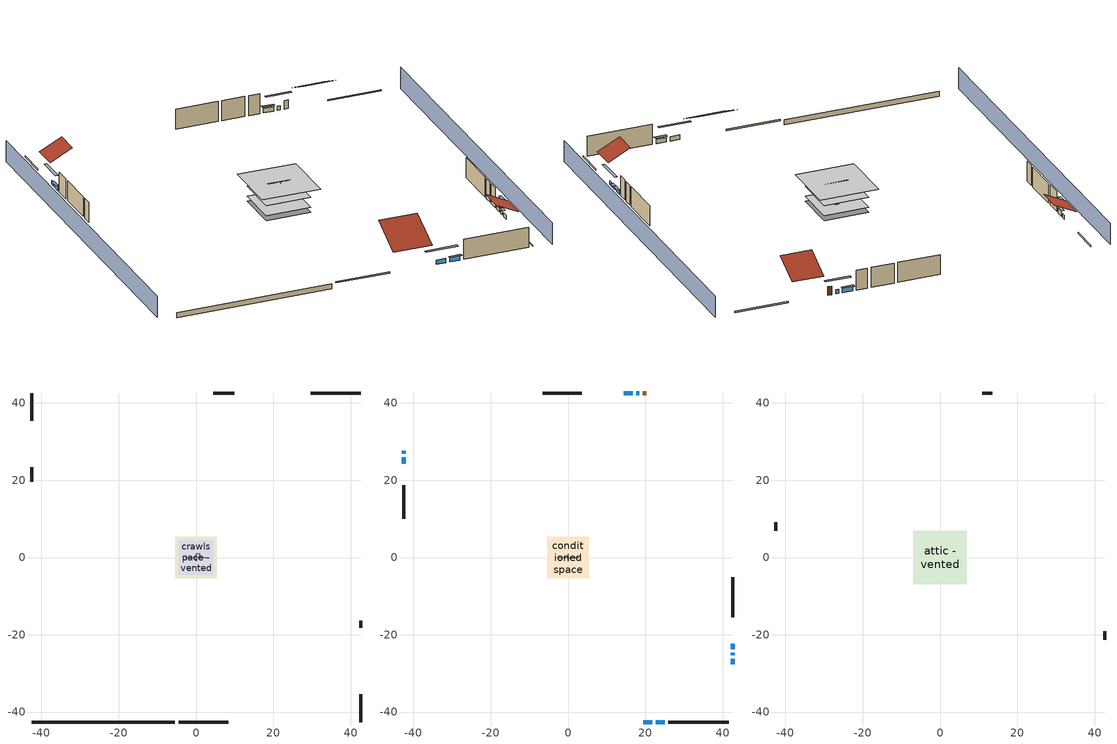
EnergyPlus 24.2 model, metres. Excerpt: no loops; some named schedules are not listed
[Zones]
crawlspace - vented
 floor foundation (Slab2 construction): -5.33,-5.33 -5.33,5.33 5.33,5.33 5.33,-5.33 z-0.91
 wall outside (RimJoist1 construction): -4.52,-42.57 8.32,-42.57 z0.3:0.61
 wall outside (RimJoist2 construction): -42.57,42.57 -42.57,35.44 z0.3:0.61
 wall outside (RimJoist3 construction): 42.57,42.57 29.74,42.57 z0.3:0.61
 wall outside (RimJoist4 construction): 42.57,-42.57 42.57,-35.44 z0.3:0.61
 wall foundation (FoundationWall1 construction): -42.57,-42.57 -5.44,-42.57 z-0.91:0.3
furnace airloop ret air zone
 floor adiabatic (AdiabaticConst): 0,0 0,1 1,1 1,0 z0
 wall adiabatic (AdiabaticConst): 0,1 0,0 1,0 1,1 0,1 z0:1
 ceiling adiabatic (AdiabaticConst): 1,0 1,1 0,1 0,0 z1
garage
 floor foundation (Slab1 construction): -4.48,-4.48 -4.48,4.48 4.48,4.48 4.48,-4.48 z0
 wall outside (Wall1 construction): -42.57,23.31 -42.57,19.65 z0.3:5.18
 wall outside (Wall12 construction): 42.57,-18.22 42.57,-16.39 z0.3:5.18
 wall outside (Wall2 construction): 9.94,42.57 4.46,42.57 z0.3:5.18
 wall to conditioned space (Wall5 construction Reversed): -2.74,0 2.74,0 z0.3:5.18
 wall to conditioned space (Wall6 construction Reversed): 0,-0.91 0,0.91 z0.3:5.18
conditioned space
 floor to crawlspace - vented (Floor1 construction): -5.33,-5.33 -5.33,5.33 5.33,5.33 5.33,-5.33 z0.3
 floor to garage (Floor2 construction): -4.48,-4.48 -4.48,4.48 4.48,4.48 4.48,-4.48 z0.3
 floor adiabatic (AdiabaticFloorConstruction): -5.33,-5.33 -5.33,5.33 5.33,5.33 5.33,-5.33 z2.74
 wall outside (AdiabaticWallConstruction 1): 20.28,42.57 19.37,42.57 z0.3:2.34
 wall outside (AdiabaticWallConstruction): 19.45,-42.57 21.8,-42.57 / 22.72,-42.57 25.07,-42.57 / -42.57,27.63 -42.57,26.83 z0.3:1.34; -42.57,25.91 -42.57,24.23 z0.3:1.43; 18.44,42.57 17.71,42.57 z0.3:1.28; 16.79,42.57 14.39,42.57 z0.3:1.37; 42.57,-27.63 42.57,-26.19 / 42.57,-23.7 42.57,-22.26 z0.3:1.25; 42.57,-25.26 42.57,-24.63 z0.3:1.16
 wall outside (Wall3 construction): 26,-42.57 41.64,-42.57 z0.3:5.18
 wall outside (Wall4 construction): -42.57,18.72 -42.57,10.03 z0.3:5.18
 wall outside (Wall7 construction): 3.53,42.57 -6.57,42.57 z0.3:5.18
 wall outside (Wall8 construction): 42.57,-15.46 42.57,-5.05 z0.3:5.18
 window (WindowConstruction): 19.45,-42.57 21.79,-42.57 z0.3:1.34
 window (WindowConstruction 1): 22.72,-42.57 25.07,-42.57 z0.3:1.34
 window (WindowConstruction 2): -42.57,27.63 -42.57,26.84 z0.3:1.34
 window (WindowConstruction 3): -42.57,25.91 -42.57,24.23 z0.3:1.43
 window (WindowConstruction 4): 18.44,42.57 17.71,42.57 z0.3:1.28
 window (WindowConstruction 5): 16.78,42.57 14.39,42.57 z0.3:1.37
 window (WindowConstruction 6): 42.57,-27.63 42.57,-26.19 z0.3:1.25
 window (WindowConstruction 7): 42.57,-25.26 42.57,-24.63 z0.3:1.16
 window (WindowConstruction 8): 42.57,-23.7 42.57,-22.26 z0.3:1.25
 door (Door): 20.28,42.57 19.37,42.57 z0.3:2.34
 ceiling adiabatic (AdiabaticFloorConstruction): 5.33,-5.33 5.33,5.33 -5.33,5.33 -5.33,-5.33 z2.74
attic - vented
 floor to conditioned space (Floor3 construction Reversed): -6.96,-6.96 -6.96,6.96 6.96,6.96 6.96,-6.96 z5.18
 wall outside (Wall10 construction): 42.57,-21.34 42.57,-19.15 z0.3:5.18
 wall outside (Wall11 construction): 13.46,42.57 10.87,42.57 z0.3:5.18
 wall outside (Wall9 construction): -42.57,9.1 -42.57,6.91 z0.3:5.18
 roof outside (Roof1 construction): 18.52,-42.57,5.18 18.52,-34.28,9.33 9.25,-34.28,9.33 9.25,-42.57,5.18
 roof outside (Roof2 construction): -42.57,28.55,5.18 -37.24,28.55,7.84 -37.24,34.51,7.84 -42.57,34.51,5.18
 roof outside (Roof3 construction): 42.57,-28.55,5.18 37.24,-28.55,7.84 37.24,-34.51,7.84 42.57,-34.51,5.18
 roof outside (Roof4 construction): 21.21,42.57,5.18 21.21,35.77,8.58 28.81,35.77,8.58 28.81,42.57,5.18
shading: -47.14,42.57 -47.14,-42.57 / 47.14,-42.57 47.14,42.57 z0:5.18; 24.54,-42.57 16.7,-42.57 16.7,-43.18 24.54,-43.18 z4.08; 25.38,-42.57 22.42,-42.57 22.42,-43.18 25.38,-43.18 z1.65; -42.57,24.09 -42.57,30.37 -43.18,30.37 -43.18,24.09 z4.08; -42.57,23.93 -42.57,26.21 -43.18,26.21 -43.18,23.93 z1.74; 14.97,42.57 21.18,42.57 21.18,43.18 14.97,43.18 z4.02; 14.09,42.57 17.09,42.57 17.09,43.18 14.09,43.18 z1.68; 42.57,-23.45 42.57,-30.37 43.18,-30.37 43.18,-23.45 z3.99; 42.57,-24.32 42.57,-25.57 43.18,-25.57 43.18,-24.32 z1.46; 42.57,-21.96 42.57,-24 43.18,-24 43.18,-21.96 z1.55
[Building]
Building 1: Terrain=Suburbs
[Site:Location]
Portland Intl Arpt_OR: Latitude {deg}=45.59; Longitude {deg}=-122.6; Time Zone {hr}=-8; Elevation {m}=33; Keep Site Location Information=Yes
[Site:GroundTemperature:Shallow]
10.2558, 8.96328, 8.85977, 9.47314, 11.9355, 14.3863, 16.5111, 17.8571, 17.9714, 16.8767, 14.8061, 12.4304
[Site:WaterMainsTemperature]
Calculation Method=Schedule; Temperature Schedule=mains temperature schedule
[Material] Roughness=Rough; Thermal Absorptance=0.9
Name | Thickness {m} | Conductivity {W/m-K} | Density {kg/m3} | Specific Heat {J/kg-K} | Solar Absorptance | Visible Absorptance
ceiling loosefill ins | 0.254 | 0.0480833 | 16.02 | 1046.75 | 0.7 | 0.7
ceiling stud and cavity | 0.1397 | 0.104117 | 65.682 | 1177.47 | 0.7 | 0.7
concrete 4.0 in. | 0.1016 | 1.803125 | 2242.8 | 837.4 | 0.7 | 0.7
concrete 8.0 in. | 0.2032 | 1.803125 | 2242.8 | 837.4 | 0.7 | 0.7
door material | 0.04445 | 0.0612267 | 512.64 | 1214.23 | 0.7 | 0.7
floor covering | 0.0127 | 0.0433444 | 54.468 | 1339.84 | 0.6 | 0.6
floor rigid ins; wall rigid ins; wall rigid ins 1; wall rigid ins 2 | 0.051816 | 0.029427 | 32.04 | 1214.23 | 0.7 | 0.7
floor rigid ins 1; wall rigid ins 3 | 0.512978 | 0.029427 | 32.04 | 1214.23 | 0.7 | 0.7
floor stud and cavity | 0.1397 | 0.0972396 | 92.3553 | 1139.71 | 0.7 | 0.7
floor stud and cavity 1 | 0.1397 | 1.75129 | 37.0049 | 1207.88 | 0.7 | 0.7
furniture material conditioned space 1; furniture material garage 1 | 0.1524 | 0.115458 | 640.8 | 1214.23 | 0.6 | 0.6
gypsum board | 0.0127 | 0.160291 | 801 | 837.4 | 0.6 | 0.6
osb sheathing 0.5 in. | 0.0127 | 0.115458 | 512.64 | 1214.23 | 0.6 | 0.6
osb sheathing 0.5 in. 1 | 0.0127 | 0.115458 | 512.64 | 1214.23 | 0.7 | 0.7
osb sheathing 0.75 in. | 0.01905 | 0.115458 | 512.64 | 1214.23 | 0.7 | 0.7
rim joist stud and cavity | 0.0508 | 0.178688 | 50.32683 | 1063.81 | 0.6 | 0.6
roof rigid ins | 0.00329814 | 0.029427 | 32.04 | 1214.23 | 0.7 | 0.7
slate or tile shingles | 0.01905 | 0.840978 | 1899.972 | 799.717 | 0.75 | 0.75
soil 0.5 in. | 0.0127 | 1.3848 | 1842.3 | 418.7 | 0.7 | 0.7
wall stud and cavity | 0.1397 | 0.727959 | 139.0536 | 1170.24 | 0.6 | 0.6
wall stud and cavity 1 | 0.1397 | 0.230639 | 139.0536 | 1170.24 | 0.7 | 0.7
wall stud and cavity 2 | 0.1397 | 0.181744 | 139.0536 | 1170.24 | 0.7 | 0.7
wall stud and cavity 3 | 0.0889 | 0.380278 | 52.3479 | 1209.89 | 0.7 | 0.7
wall stud and cavity 4 | 0.0889 | 0.391764 | 83.0341 | 1211.67 | 0.7 | 0.7
wood siding | 0.0254 | 0.102417 | 544.68 | 1172.36 | 0.85 | 0.85
wood siding 1; wood siding 2 | 0.0254 | 0.102417 | 544.68 | 1172.36 | 0.7 | 0.7
[Material:NoMass]
Adiabatic: Roughness=Rough; Thermal Resistance {m2-K/W}=176.1; Thermal Absorptance=0.9; Solar Absorptance=0.7; Visible Absorptance=0.7
[WindowMaterial:SimpleGlazingSystem]
WindowMaterial: U-Factor {W/m2-K}=2.15764; Solar Heat Gain Coefficient=0.44
[Construction]
AdiabaticConst: Adiabatic
AdiabaticFloorConstruction: floor stud and cavity 1, floor rigid ins 1, osb sheathing 0.75 in., floor covering
AdiabaticWallConstruction: wood siding 1, wall rigid ins 3, wall stud and cavity 3, gypsum board
AdiabaticWallConstruction 1: wood siding 2, wall rigid ins 3, wall stud and cavity 3, gypsum board
Door: door material
Floor1 construction; Floor2 construction: floor stud and cavity, floor rigid ins, osb sheathing 0.75 in., floor covering
Floor3 construction Reversed: gypsum board, ceiling stud and cavity, ceiling loosefill ins
FoundationWall1 construction: concrete 8.0 in.
furniture construction conditioned space 1: furniture material conditioned space 1
furniture construction garage 1: furniture material garage 1
PartitionWallConstruction: gypsum board, wall stud and cavity 4, gypsum board
RimJoist1 construction; RimJoist2 construction; RimJoist3 construction; RimJoist4 construction: wood siding, rim joist stud and cavity
Roof1 construction; Roof2 construction; Roof3 construction; Roof4 construction: slate or tile shingles, roof rigid ins, osb sheathing 0.5 in.
Slab1 construction: concrete 4.0 in.
Slab2 construction: soil 0.5 in.
Wall1 construction; Wall10 construction; Wall11 construction; Wall12 construction; Wall2 construction; Wall9 construction: wood siding, osb sheathing 0.5 in. 1, wall stud and cavity
Wall3 construction; Wall4 construction: wood siding, wall rigid ins, osb sheathing 0.5 in. 1, wall stud and cavity 1, gypsum board
Wall5 construction Reversed: gypsum board, wall stud and cavity 2, osb sheathing 0.5 in. 1, wall rigid ins 1
Wall6 construction Reversed: gypsum board, wall stud and cavity 2, osb sheathing 0.5 in. 1, wall rigid ins 2
Wall7 construction; Wall8 construction: wood siding, wall rigid ins 2, osb sheathing 0.5 in. 1, wall stud and cavity 1, gypsum board
WindowConstruction; WindowConstruction 1; WindowConstruction 2; WindowConstruction 3; WindowConstruction 4; WindowConstruction 5; WindowConstruction 6; WindowConstruction 7; WindowConstruction 8: WindowMaterial
[Zone] Multiplier=1
Name | Volume {m3} | Part of Total Floor Area
attic - vented | 201.23 | Yes
conditioned space | 749.83 | Yes
crawlspace - vented | 138.526 | Yes
furnace airloop ret air zone | 1 | No
garage | 195.726 | Yes
[Space]
Name | Zone | Volume {m3} | Space Type
attic - vented 1 | attic - vented | 201.23
conditioned space 1 | conditioned space | 749.83
crawlspace - vented 1 | crawlspace - vented | 138.526
furnace airloop ret air space | furnace airloop ret air zone |  | Plenum Space Type
garage 1 | garage | 195.726
[ZoneInfiltration:EffectiveLeakageArea] Schedule=Always On Discrete
Name | Zone or Space | Effective Air Leakage Area {cm2} | Stack Coefficient | Wind Coefficient
infil attic - vented 1 | attic - vented 1 | 6462.31 | 0.000216513 | 4.50757e-05
infil garage 1 | garage 1 | 611.633 | 0.000129147 | 4.64657e-05
[ZoneMixing] Schedule=Always On Continuous; Design Flow Rate Calculation Method=Flow/Zone; Design Flow Rate {m3/s}=0
Name | Zone or Space | Source Zone or Space
whole house fan mix | attic - vented | conditioned space
furnace airloop_0 ZoneMixDZToCond mix | conditioned space | crawlspace - vented
furnace airloop_0 ZoneMixCondToDZ mix | crawlspace - vented | conditioned space
[SurfaceProperty:IncidentSolarMultiplier] Incident Solar Multiplier=1; Incident Solar Multiplier Schedule=trans schedule winter=0.85 summer=0.7
Window1; Window2; Window3; Window4; Window5; Window6; Window7; Window8; Window9
[InternalMass]
Name | Construction | Zone or ZoneList | Space or SpaceList | Surface Area {m2}
furniture mass conditioned space 1 | furniture construction conditioned space 1 | conditioned space | conditioned space 1 | 123.004
partition wall mass | PartitionWallConstruction | conditioned space | conditioned space 1 | 307.509
furniture mass garage 1 | furniture construction garage 1 | garage | garage 1 | 8.02682
[Lights] Design Level Calculation Method=LightingLevel; Return Air Fraction=0; Fraction Radiant=0.6; Fraction Visible=0.2; Fraction Replaceable=1
Name | Zone or ZoneList or Space or SpaceList | Schedule | Lighting Level {W}
interior lighting | conditioned space 1 | lighting_interior | 435.97
garage lighting | garage 1 | lighting_garage | 8.9321
[People]
occupants: Zone or ZoneList or Space or SpaceList=conditioned space 1; Number of People Schedule=occupants; Number of People Calculation Method=People; Number of People=2; Fraction Radiant=0.314171; Sensible Heat Fraction=0.56303; Activity Level Schedule=occupants activity schedule; Carbon Dioxide Generation Rate {m3/s-W}=0; Enable ASHRAE 55 Comfort Warnings=No; Mean Radiant Temperature Calculation Type=EnclosureAveraged
[ElectricEquipment] Zone or ZoneList or Space or SpaceList=conditioned space 1; Design Level Calculation Method=EquipmentLevel
Name | Schedule | Design Level {W} | Fraction Latent | Fraction Radiant | Fraction Lost
ceiling fan | ceiling_fan | 17.5673 | 0 | 0.558 | 0
clothes dryer | clothes_dryer | 4769.2 | 0.015 | 0.081 | 0.85
clothes washer | clothes_washer | 391.191 | 0.03 | 0.162 | 0.7
cooking range | cooking_range | 1239.42 | 0.08 | 0.432 | 0.2
dishwasher | dishwasher | 583.83 | 0.3 | 0.18 | 0.4
fridge | fridge schedule | 45.9075 | 0 | 0.6 | 0
mech vent bath fan 0 | mech vent bath fan 0 schedule | 30 | 0 | 0 | 1
mech vent house fan | mech vent house fan schedule | 0 | 0 | 0 | 1
mech vent house fan cfis | mech vent house fan cfis schedule | 0 | 0 | 0 | 0
mech vent range fan 0 | mech vent range fan 0 schedule | 30 | 0 | 0 | 1
misc permanent spa heater | misc permanent spa heater schedule | 422.1 | 0 | 0 | 1
misc permanent spa pump | misc permanent spa pump schedule | 441.413 | 0 | 0 | 1
misc plug loads | plug_loads_other | 833.868 | 0.021 | 0.558 | 0.049
misc tv | plug_loads_tv | 947.542 | 0 | 0.6 | 0
whole house fan | Always On Discrete | 0 | 0 | 0 | 1
[OtherEquipment] Design Level Calculation Method=EquipmentLevel
Name | Fuel Type | Zone or ZoneList or Space or SpaceList | Schedule | Design Level {W} | Fraction Latent | Fraction Radiant | Fraction Lost
clothes dryer 1 | Electricity | conditioned space 1 | clothes_dryer | 0 | 0.015 | 0.081 | 0.85
cooking range 1 | Electricity | conditioned space 1 | cooking_range | 0 | 0.08 | 0.432 | 0.2
furnace airloop_0 SupCondToLv; furnace airloop_0 SupSensLkToCond; mech vent house fan sensible load | None | conditioned space 1 | Always On Discrete | 0 | 0 | 0 | 0
furnace airloop_0 SupLatLkToCond; mech vent house fan latent load | None | conditioned space 1 | Always On Discrete | 0 | 1 | 0 | 0
general water use latent | None | conditioned space 1 | general water use schedule | 44.1266 | 1 | 0 | 0
general water use sensible | None | conditioned space 1 | general water use schedule | -43.4886 | 0 | 0.6 | 0
misc fireplace | NaturalGas | conditioned space 1 | misc fireplace schedule | 458.536 | 0.1 | 0.3 | 0.4
furnace airloop_0 RetCondToDZ; furnace airloop_0 SupCondToDZ; furnace airloop_0 SupSensLkToDZ | None | crawlspace - vented 1 | Always On Discrete | 0 | 0 | 0 | 0
furnace airloop_0 SupLatLkToDZ | None | crawlspace - vented 1 | Always On Discrete | 0 | 1 | 0 | 0
furnace airloop_0 RetCondToRP; furnace airloop_0 RetSensLkToRP | None | furnace airloop ret air space | Always On Discrete | 0 | 0 | 0 | 0
furnace airloop_0 RetLatLkToRP | None | furnace airloop ret air space | Always On Discrete | 0 | 1 | 0 | 0
water heater energy adjustment1 | Electricity | garage 1 | Always On Discrete | 0.01 | 0 | 0 | 1
water heater lat | None | garage 1 | Always On Discrete | 0 | 1 | 0 | 0
water heater sens | None | garage 1 | Always On Discrete | 0 | 0 | 0 | 0
[ZoneInfiltration:DesignFlowRate] Schedule=Always On Discrete
Name | Zone or ZoneList or Space or SpaceList | Design Flow Rate Calculation Method | Design Flow Rate {m3/s} | Air Changes per Hour {1/hr} | Constant Term Coefficient | Temperature Term Coefficient | Velocity Term Coefficient | Velocity Squared Term Coefficient
infil flow; natural vent flow; whole house fan flow | conditioned space 1 | Flow/Zone | 0
crawlspace_vented 1 duct leakage imbalance infil flow | crawlspace - vented 1 | Flow/Zone | 0
infil crawlspace - vented 1 | crawlspace - vented 1 | AirChanges/Hour |  | 2.6013 | 1 | 0 | 0 | 0
[SurfaceProperty:ExposedFoundationPerimeter] Exposed Perimeter Calculation Method=TotalExposedPerimeter
Name | Total Exposed Perimeter {m}
Slab2 | 37.12464
Slab1 | 21.9456
[SpaceList]
Plenum Space Type: furnace airloop ret air space
[AvailabilityManager:Scheduled]
furnace airloop Availability Manager: Schedule=Always On Discrete
[AirLoopHVAC:ReturnPlenum]
Air Loop HVAC Return Plenum 1: Zone=furnace airloop ret air zone
[WaterUse:Equipment]
dishwasher: Peak Flow Rate {m3/s}=7.94591e-06; Flow Rate Fraction Schedule=hot_water_dishwasher
[Foundation:Kiva] Wall Depth Below Slab {m}=0.2032
Name | Initial Indoor Air Temperature {C} | Wall Height Above Grade {m}
Foundation Kiva 1 | 13.4258 | 0.1016
Foundation Kiva 2 | 8.69436 | 0.3048
[Foundation:Kiva:Settings]
Soil Conductivity {W/m-K}=1.3848; Soil Density {kg/m3}=1842.3; Soil Specific Heat {J/kg-K}=418.7; Ground Solar Absorptivity=0.9; Ground Thermal Absorptivity=0.9; Ground Surface Roughness {m}=0.03; Far-Field Width {m}=40; Deep-Ground Boundary Condition=ZeroFlux; Deep-Ground Depth {m}=40; Minimum Cell Dimension {m}=0.2; Maximum Cell Growth Coefficient=3; Simulation Timestep=Timestep
[Exterior:Lights]
exterior lighting: Schedule=exterior lighting schedule; Design Level {W}=10.1836
[EnergyManagementSystem:GlobalVariable]
furnace_airloop_0_DuctImbalLkExhFanEquivCond
furnace_airloop_0_DuctImbalLkExhFanEquivDZ
furnace_airloop_0_DuctImbalLkSupFanEquivCond
furnace_airloop_0_DuctImbalLkSupFanEquivDZ
furnace_airloop_0_DZ_T
furnace_airloop_0_DZ_W
furnace_airloop_0_RetCondToDZ
furnace_airloop_0_RetCondToRP
furnace_airloop_0_RetLatLkToRP
furnace_airloop_0_RetSensLkToRP
furnace_airloop_0_SupCondToDZ
furnace_airloop_0_SupCondToLv
furnace_airloop_0_SupLatLkToCond
furnace_airloop_0_SupLatLkToDZ
furnace_airloop_0_SupSensLkToCond
furnace_airloop_0_SupSensLkToDZ
furnace_airloop_0_ZoneMixCondToDZ
furnace_airloop_0_ZoneMixDZToCond
furnace_airloop_AH_MFR
furnace_airloop_AH_Tout
furnace_airloop_AH_VFR
furnace_airloop_AH_Wout
furnace_airloop_Fan_RTF
furnace_airloop_RA_T
furnace_airloop_Ra_W
infil_program_Qfan
infil_program_Qinf
natural_vent_program_Qnv
natural_vent_program_Qwhf
[EnergyManagementSystem:Sensor]
Name | Output:Variable or Output:Meter Index Key | Output:Variable or Output:Meter
airflow_gain | infil flow | Infiltration Sensible Heat Gain Energy
airflow_gain_1 | natural vent flow | Infiltration Sensible Heat Gain Energy
airflow_gain_2 | whole house fan flow | Infiltration Sensible Heat Gain Energy
airflow_loss | infil flow | Infiltration Sensible Heat Loss Energy
airflow_loss_1 | natural vent flow | Infiltration Sensible Heat Loss Energy
airflow_loss_2 | whole house fan flow | Infiltration Sensible Heat Loss Energy
clg_load_cond |  | Cooling:EnergyTransfer:Zone:CONDITIONED SPACE
clg_load_duct |  | Cooling:EnergyTransfer:Zone:FURNACE AIRLOOP RET AIR ZONE
clg_sp_s; clg_sp_s_1 | cooling setpoint | Schedule Value
clothes_dryer_exhaust_0_sch_s | clothes_dryer | Schedule Value
cool_season | cooling season schedule | Schedule Value
ducts_conv | furnace airloop_0 RetCondToRP | Other Equipment Convective Heating Energy
ducts_conv_1 | furnace airloop_0 RetLatLkToRP | Other Equipment Convective Heating Energy
ducts_conv_2 | furnace airloop_0 RetSensLkToRP | Other Equipment Convective Heating Energy
ducts_conv_3 | furnace airloop_0 SupCondToLv | Other Equipment Convective Heating Energy
ducts_conv_4 | furnace airloop_0 SupLatLkToCond | Other Equipment Convective Heating Energy
ducts_conv_5 | furnace airloop_0 SupSensLkToCond | Other Equipment Convective Heating Energy
ducts_rad | furnace airloop_0 RetCondToRP | Other Equipment Radiant Heating Energy
ducts_rad_1 | furnace airloop_0 RetLatLkToRP | Other Equipment Radiant Heating Energy
ducts_rad_2 | furnace airloop_0 RetSensLkToRP | Other Equipment Radiant Heating Energy
ducts_rad_3 | furnace airloop_0 SupCondToLv | Other Equipment Radiant Heating Energy
ducts_rad_4 | furnace airloop_0 SupLatLkToCond | Other Equipment Radiant Heating Energy
ducts_rad_5 | furnace airloop_0 SupSensLkToCond | Other Equipment Radiant Heating Energy
furnace_airloop_0_DZ_T_s | crawlspace - vented | Zone Air Temperature
furnace_airloop_0_DZ_W_s | crawlspace - vented | Zone Mean Air Humidity Ratio
furnace_airloop_AH_MFR_s | Node 7 | System Node Mass Flow Rate
furnace_airloop_AH_Tout_s | Node 7 | System Node Temperature
furnace_airloop_AH_VFR_s | Node 7 | System Node Current Density Volume Flow Rate
furnace_airloop_AH_Wout_s | Node 7 | System Node Humidity Ratio
furnace_airloop_RA_T_s | Node 10 | System Node Temperature
furnace_airloop_Ra_W_s | Node 10 | System Node Humidity Ratio
htg_load_cond |  | Heating:EnergyTransfer:Zone:CONDITIONED SPACE
htg_load_duct |  | Heating:EnergyTransfer:Zone:FURNACE AIRLOOP RET AIR ZONE
htg_sp_s; htg_sp_s_1 | heating setpoint | Schedule Value
ig_ee_conv | ceiling fan | Electric Equipment Convective Heating Energy
ig_ee_conv_1 | clothes dryer | Electric Equipment Convective Heating Energy
ig_ee_conv_10 | whole house fan | Electric Equipment Convective Heating Energy
ig_ee_conv_3 | cooking range | Electric Equipment Convective Heating Energy
ig_ee_conv_4 | dishwasher | Electric Equipment Convective Heating Energy
ig_ee_conv_5 | fridge | Electric Equipment Convective Heating Energy
ig_ee_conv_6 | misc permanent spa heater | Electric Equipment Convective Heating Energy
ig_ee_conv_7 | misc permanent spa pump | Electric Equipment Convective Heating Energy
ig_ee_conv_8 | misc plug loads | Electric Equipment Convective Heating Energy
ig_ee_conv_9 | misc tv | Electric Equipment Convective Heating Energy
ig_ee_rad | ceiling fan | Electric Equipment Radiant Heating Energy
ig_ee_rad_1 | clothes dryer | Electric Equipment Radiant Heating Energy
ig_ee_rad_10 | whole house fan | Electric Equipment Radiant Heating Energy
ig_ee_rad_3 | cooking range | Electric Equipment Radiant Heating Energy
ig_ee_rad_4 | dishwasher | Electric Equipment Radiant Heating Energy
ig_ee_rad_5 | fridge | Electric Equipment Radiant Heating Energy
ig_ee_rad_6 | misc permanent spa heater | Electric Equipment Radiant Heating Energy
ig_ee_rad_7 | misc permanent spa pump | Electric Equipment Radiant Heating Energy
ig_ee_rad_8 | misc plug loads | Electric Equipment Radiant Heating Energy
ig_ee_rad_9 | misc tv | Electric Equipment Radiant Heating Energy
ig_lgt_conv | interior lighting | Lights Convective Heating Energy
ig_lgt_rad | interior lighting | Lights Radiant Heating Energy
ig_lgt_vis | interior lighting | Lights Visible Radiation Heating Energy
ig_oe_conv | clothes dryer 1 | Other Equipment Convective Heating Energy
ig_oe_conv_1 | cooking range 1 | Other Equipment Convective Heating Energy
ig_oe_conv_2 | general water use latent | Other Equipment Convective Heating Energy
ig_oe_conv_3 | general water use sensible | Other Equipment Convective Heating Energy
ig_oe_conv_4 | misc fireplace | Other Equipment Convective Heating Energy
ig_oe_rad | clothes dryer 1 | Other Equipment Radiant Heating Energy
ig_oe_rad_1 | cooking range 1 | Other Equipment Radiant Heating Energy
ig_oe_rad_2 | general water use latent | Other Equipment Radiant Heating Energy
ig_oe_rad_3 | general water use sensible | Other Equipment Radiant Heating Energy
ig_oe_rad_4 | misc fireplace | Other Equipment Radiant Heating Energy
ig_ppl_conv | occupants | People Convective Heating Energy
ig_ppl_rad | occupants | People Radiant Heating Energy
im_conv | furniture mass conditioned space 1 | Surface Inside Face Convection Heat Gain Energy
im_conv_1 | partition wall mass | Surface Inside Face Convection Heat Gain Energy
im_ig | furniture mass conditioned space 1 | Surface Inside Face Internal Gains Radiation Heat Gain Energy
im_ig_1 | partition wall mass | Surface Inside Face Internal Gains Radiation Heat Gain Energy
im_lgt | furniture mass conditioned space 1 | Surface Inside Face Lights Radiation Heat Gain Energy
im_lgt_1 | partition wall mass | Surface Inside Face Lights Radiation Heat Gain Energy
im_sol | furniture mass conditioned space 1 | Surface Inside Face Solar Radiation Heat Gain Energy
im_sol_1 | partition wall mass | Surface Inside Face Solar Radiation Heat Gain Energy
im_surf | furniture mass conditioned space 1 | Surface Inside Face Net Surface Thermal Radiation Heat Gain Energy
